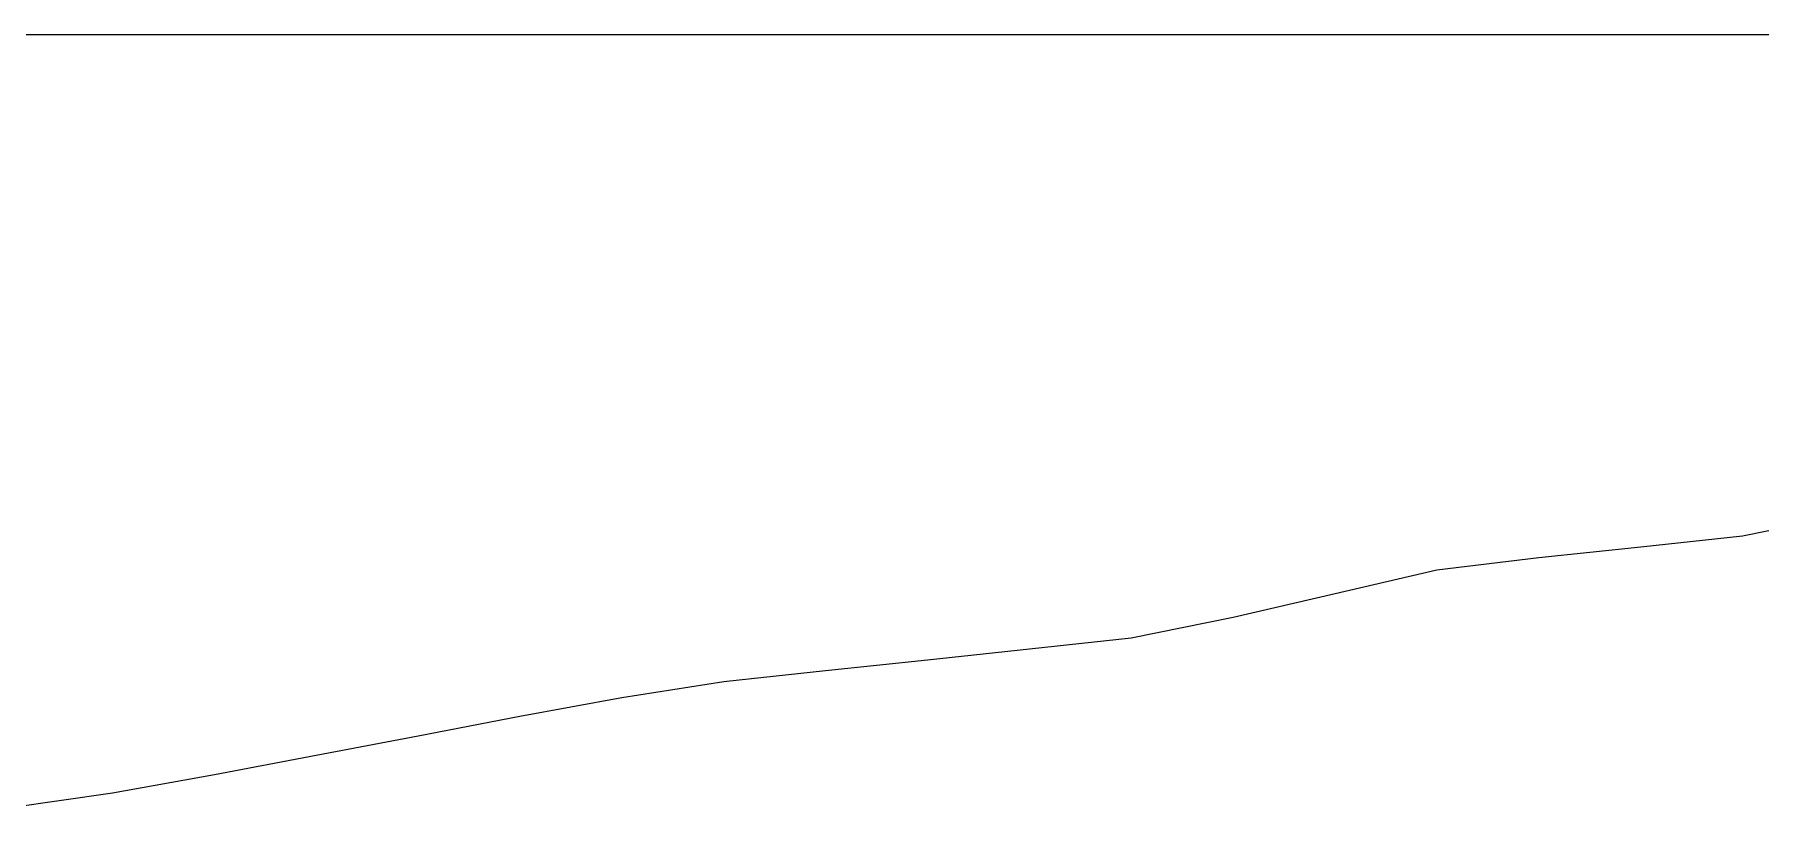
# Model space of a CAD drawing. Extents: x 1767995 to 4174245, y 542814 to 862564.
# Drawn here: x 2019908 to 2036848, y 816411 to 824000 of the extents above; entities that cross this region are included whole.
import ezdxf

# ---------------------------------------------------------------- set-up
doc = ezdxf.new("R2010")
doc.units = 0
doc.header["$LTSCALE"] = 3500.000000000002
doc.layers.add('标注', color=3, linetype='Continuous', lineweight=18)
doc.layers.add('纵_地面线', color=30, linetype='Continuous')

msp = doc.modelspace()

# ---------------------------------------------------------------- linework, layer by layer
at = {"layer": '标注', "color": 8}
msp.add_line((1865205.180524806, 823999.6967917057), (2070703.381159936, 823999.6967917057), dxfattribs=at)
at = {"layer": '纵_地面线', "color": 5, "flags": 128}
msp.add_lwpolyline([(2019672.852564076, 816410.6967917057), (2020672.852564076, 816553.6967917057), (2021672.852564076, 816733.6967917057), (2022672.852564076, 816924.6967917057), (2023672.852564076, 817115.6967917057), (2024672.852564076, 817307.6967917057), (2025672.852564076, 817491.6967917057), (2026672.852564076, 817647.6967917057), (2027672.852564076, 817754.6967917057), (2028672.852564076, 817861.6967917057), (2029672.852564076, 817968.6967917057), (2030672.852564076, 818075.6967917057), (2031672.852564076, 818280.6967917057), (2032672.852564076, 818511.6967917057), (2033672.852564076, 818743.6967917057), (2034672.852564076, 818863.6967917057), (2035672.852564076, 818970.6967917057), (2036672.852564076, 819077.6967917057), (2037672.852564076, 819281.6967917057)], dxfattribs=at)

doc.saveas('drawing.dxf')
